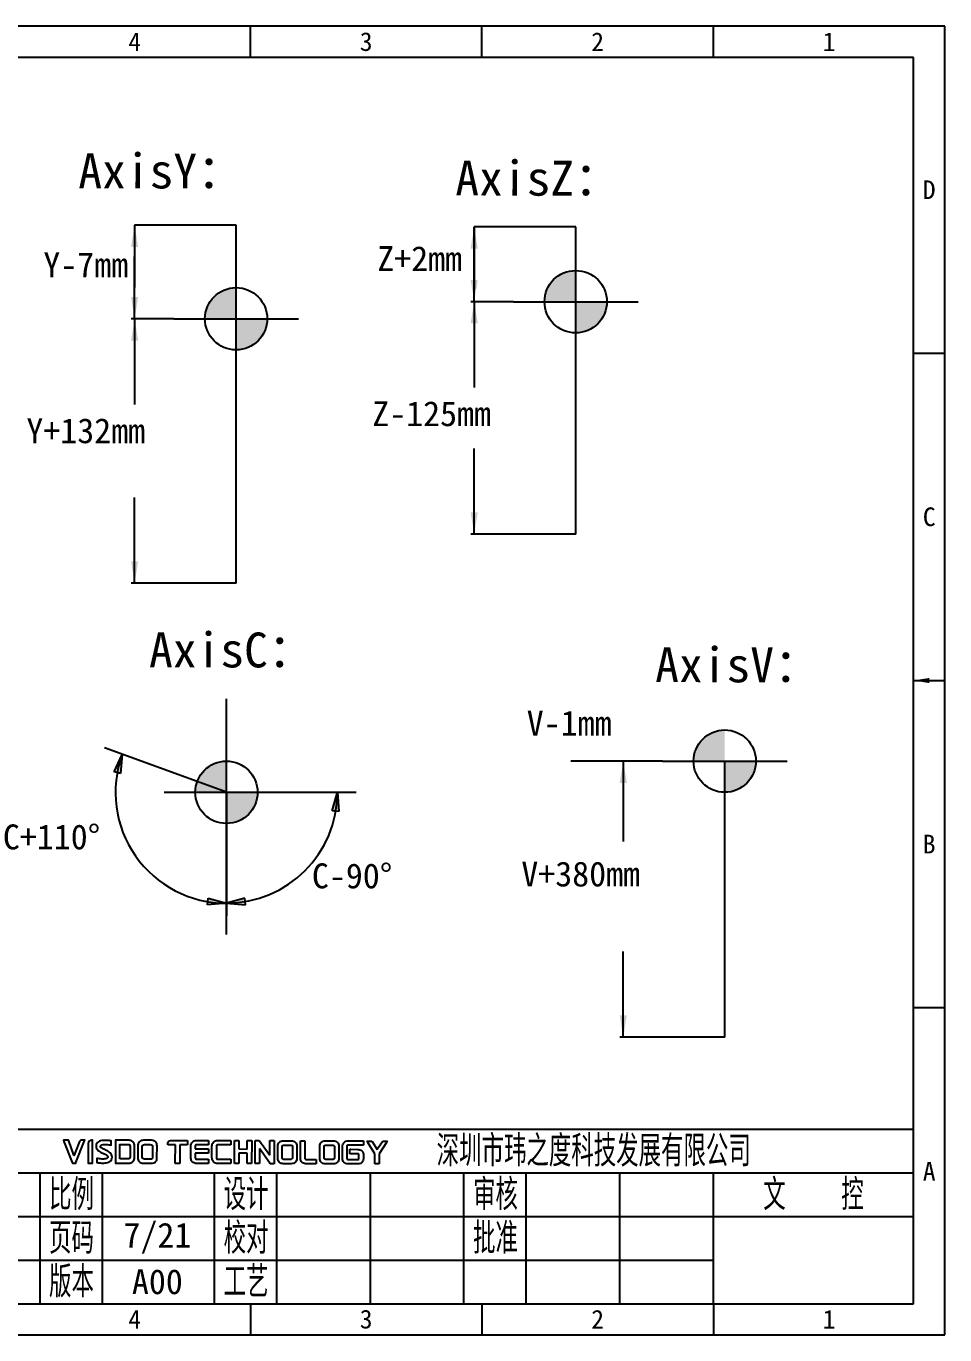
# Model space of a CAD drawing. Header units: millimetres. Extents: x 547 to 2149, y 622 to 1790.
# Drawn here: x 1022.4 to 1169.7, y 1341.3 to 1551.3 of the extents above; entities that cross this region are included whole.
import ezdxf

# ---------------------------------------------------------------- set-up
doc = ezdxf.new("R2010")
doc.units = ezdxf.units.MM
for name, color, linetype in [('仅图框使用', 7, 'Continuous'), ('元器件与线路', 7, 'Continuous'), ('英文数字标注', 3, 'Continuous')]:
    doc.layers.add(name, color=color, linetype=linetype)
doc.styles.get("Standard").update_dxf_attribs({"font": 'txt', "bigfont": 'gbcbig.shx'})
doc.styles.add('宋体', font='')
doc.styles.get('宋体').set_extended_font_data('宋体')
doc.dimstyles.new('ISO-25', dxfattribs={"dimtxt": 2.5, "dimasz": 2.5, "dimexe": 1.25, "dimexo": 0.625, "dimtad": 1, "dimtxsty": 'Standard', "dimcen": 2.5, "dimadec": 0, "dimazin": 0, "dimtfac": 1, "dimtmove": 0, "dimatfit": 3, "dimfxl": 0, "dimarcsym": 0})
doc.dimstyles.get("Standard").update_dxf_attribs({"dimtxt": 2, "dimasz": 3, "dimexe": 0.18, "dimexo": 0.0625, "dimgap": 0.09, "dimtad": 0, "dimtih": 1, "dimtoh": 1, "dimdec": 4, "dimzin": 0, "dimdsep": 46, "dimtxsty": 'Standard', "dimcen": 0.09, "dimaunit": 1, "dimadec": 0, "dimazin": 0, "dimtfac": 1, "dimtdec": 4, "dimtofl": 0, "dimtmove": 0, "dimatfit": 3, "dimfxl": 0, "dimtolj": 1, "dimtzin": 0, "dimarcsym": 0})

# ---------------------------------------------------------------- blocks, each defined once
blk = doc.blocks.new('Logo-Eng')
at = {"layer": '仅图框使用', "color": 4}
for points, knots in [([(-0.44, -1.42), (-0.44, -1.42), (-1.75, 1.92), (-1.75, 1.92), (-1.75, 1.92), (-1.75, 1.92), (-1.84, 2.14), (-1.84, 2.14), (-1.84, 2.14), (-1.84, 2.14), (-1.6, 2.14), (-1.6, 2.14), (-1.6, 2.14), (-1.6, 2.14), (-1.14, 2.14), (-1.14, 2.14), (-1.14, 2.14), (-1.14, 2.14), (-1.02, 2.14), (-1.02, 2.14), (-1.02, 2.14), (-1.02, 2.14), (-0.98, 2.03), (-0.98, 2.03), (-0.98, 2.03), (-0.98, 2.03), (-0.15, -0.28), (-0.15, -0.28), (-0.15, -0.28), (-0.15, -0.28), (-0.15, -0.28), (-0.15, -0.28), (-0.15, -0.28), (-0.14, -0.29), (-0.14, -0.3), (-0.13, -0.31), (-0.13, -0.31), (-0.13, -0.31), (-0.13, -0.31), (-0.13, -0.31), (-0.13, -0.31), (-0.13, -0.31), (-0.13, -0.31), (-0.12, -0.31), (-0.12, -0.31), (-0.12, -0.3), (-0.11, -0.29), (-0.11, -0.28), (-0.11, -0.28), (-0.11, -0.28), (-0.11, -0.28), (-0.11, -0.28), (-0.11, -0.28), (-0.11, -0.28), (0.64, 1.69), (0.64, 1.69), (0.64, 1.69), (0.82, 2.14), (0.9, 2.14), (1.3, 2.13), (1.3, 2.13), (1.3, 2.13), (1.36, 2.13), (1.36, 2.13), (1.36, 2.13), (1.36, 2.13), (1.6, 2.13), (1.6, 2.13), (1.6, 2.13), (1.6, 2.13), (1.51, 1.91), (1.51, 1.91), (1.51, 1.91), (1.51, 1.91), (0.17, -1.42), (0.17, -1.42), (0.17, -1.42), (0.17, -1.42), (0.13, -1.52), (0.13, -1.52), (0.13, -1.52), (0.13, -1.52), (0.02, -1.52), (0.02, -1.52), (0.02, -1.52), (0.02, -1.52), (-0.29, -1.52), (-0.29, -1.52), (-0.29, -1.52), (-0.29, -1.52), (-0.4, -1.52), (-0.4, -1.52), (-0.4, -1.52), (-0.4, -1.52), (-0.44, -1.42), (-0.44, -1.42)], [0, 0, 0, 0, 0.041667, 0.041667, 0.041667, 0.041667, 0.083333, 0.083333, 0.083333, 0.083333, 0.125, 0.125, 0.125, 0.125, 0.166667, 0.166667, 0.166667, 0.166667, 0.208333, 0.208333, 0.208333, 0.208333, 0.25, 0.25, 0.25, 0.25, 0.291667, 0.291667, 0.291667, 0.291667, 0.333333, 0.333333, 0.333333, 0.333333, 0.375, 0.375, 0.375, 0.375, 0.416667, 0.416667, 0.416667, 0.416667, 0.458333, 0.458333, 0.458333, 0.458333, 0.5, 0.5, 0.5, 0.5, 0.541667, 0.541667, 0.541667, 0.541667, 0.583333, 0.583333, 0.583333, 0.583333, 0.625, 0.625, 0.625, 0.625, 0.666667, 0.666667, 0.666667, 0.666667, 0.708333, 0.708333, 0.708333, 0.708333, 0.75, 0.75, 0.75, 0.75, 0.791667, 0.791667, 0.791667, 0.791667, 0.833333, 0.833333, 0.833333, 0.833333, 0.875, 0.875, 0.875, 0.875, 0.916667, 0.916667, 0.916667, 0.916667, 0.958333, 0.958333, 0.958333, 0.958333, 1, 1, 1, 1]), ([(2.85, 1.96), (2.85, 1.96), (2.84, -1.36), (2.84, -1.36), (2.84, -1.36), (2.84, -1.36), (2.84, -1.53), (2.84, -1.53), (2.84, -1.53), (2.84, -1.53), (2.68, -1.53), (2.68, -1.53), (2.68, -1.53), (2.68, -1.53), (2.29, -1.53), (2.29, -1.53), (2.29, -1.53), (2.29, -1.53), (2.13, -1.52), (2.13, -1.52), (2.13, -1.52), (2.13, -1.52), (2.13, -1.36), (2.13, -1.36), (2.13, -1.36), (2.13, -1.36), (2.14, 1.62), (2.14, 1.62), (2.14, 1.62), (2.14, 1.8), (2.2, 1.93), (2.3, 2.01), (2.3, 2.01), (2.4, 2.09), (2.53, 2.13), (2.68, 2.13), (2.68, 2.13), (2.68, 2.13), (2.85, 2.13), (2.85, 2.13), (2.85, 2.13), (2.85, 2.13), (2.85, 1.96), (2.85, 1.96)], [0, 0, 0, 0, 0.090909, 0.090909, 0.090909, 0.090909, 0.181818, 0.181818, 0.181818, 0.181818, 0.272727, 0.272727, 0.272727, 0.272727, 0.363636, 0.363636, 0.363636, 0.363636, 0.454545, 0.454545, 0.454545, 0.454545, 0.545455, 0.545455, 0.545455, 0.545455, 0.636364, 0.636364, 0.636364, 0.636364, 0.727273, 0.727273, 0.727273, 0.727273, 0.818182, 0.818182, 0.818182, 0.818182, 0.909091, 0.909091, 0.909091, 0.909091, 1, 1, 1, 1]), ([(5.48, 2.07), (5.56, 2.06), (5.63, 2.05), (5.68, 2.05), (5.68, 2.05), (5.68, 2.05), (5.82, 2.03), (5.82, 2.03), (5.82, 2.03), (5.82, 2.03), (5.82, 1.89), (5.82, 1.89), (5.82, 1.89), (5.82, 1.89), (5.82, 1.56), (5.82, 1.56), (5.82, 1.56), (5.82, 1.56), (5.82, 1.37), (5.82, 1.37), (5.82, 1.37), (5.82, 1.37), (5.64, 1.4), (5.64, 1.4), (5.64, 1.4), (5.5, 1.42), (5.37, 1.43), (5.22, 1.45), (5.22, 1.45), (5.08, 1.46), (4.94, 1.47), (4.81, 1.47), (4.81, 1.47), (4.64, 1.47), (4.44, 1.46), (4.29, 1.4), (4.29, 1.4), (4.17, 1.36), (4.08, 1.28), (4.07, 1.14), (4.07, 1.14), (4.08, 1.06), (4.13, 1), (4.2, 0.94), (4.2, 0.94), (4.29, 0.87), (4.41, 0.81), (4.51, 0.76), (4.51, 0.76), (4.51, 0.76), (4.51, 0.76), (4.51, 0.76), (4.51, 0.76), (4.63, 0.71), (4.71, 0.67), (4.79, 0.63), (4.79, 0.63), (4.79, 0.63), (4.79, 0.63), (4.79, 0.63), (4.79, 0.63), (4.89, 0.59), (4.98, 0.54), (5.09, 0.49), (5.09, 0.49), (5.19, 0.45), (5.29, 0.4), (5.38, 0.34), (5.38, 0.34), (5.48, 0.28), (5.57, 0.22), (5.66, 0.14), (5.66, 0.14), (5.66, 0.14), (5.66, 0.14), (5.66, 0.14), (5.66, 0.14), (5.75, 0.04), (5.83, -0.07), (5.89, -0.2), (5.89, -0.2), (5.94, -0.32), (5.97, -0.46), (5.97, -0.59), (5.97, -0.59), (5.97, -0.73), (5.93, -0.87), (5.86, -1), (5.86, -1), (5.8, -1.12), (5.7, -1.23), (5.58, -1.3), (5.58, -1.3), (5.37, -1.43), (5.11, -1.49), (4.84, -1.51), (4.84, -1.51), (4.58, -1.54), (4.31, -1.53), (4.08, -1.5), (4.08, -1.5), (4.02, -1.5), (3.95, -1.49), (3.89, -1.48), (3.89, -1.48), (3.82, -1.47), (3.75, -1.46), (3.68, -1.45), (3.68, -1.45), (3.68, -1.45), (3.54, -1.43), (3.54, -1.43), (3.54, -1.43), (3.54, -1.43), (3.54, -1.29), (3.54, -1.29), (3.54, -1.29), (3.54, -1.29), (3.54, -0.98), (3.54, -0.98), (3.54, -0.98), (3.54, -0.98), (3.54, -0.79), (3.54, -0.79), (3.54, -0.79), (3.54, -0.79), (3.73, -0.82), (3.73, -0.82), (3.73, -0.82), (3.86, -0.84), (3.99, -0.86), (4.11, -0.87), (4.11, -0.87), (4.24, -0.88), (4.36, -0.89), (4.49, -0.89), (4.49, -0.89), (4.49, -0.89), (4.49, -0.89), (4.49, -0.89), (4.49, -0.89), (4.6, -0.89), (4.69, -0.88), (4.78, -0.87), (4.78, -0.87), (4.86, -0.87), (4.93, -0.85), (4.99, -0.84), (4.99, -0.84), (5.08, -0.81), (5.17, -0.77), (5.23, -0.71), (5.23, -0.71), (5.26, -0.68), (5.28, -0.64), (5.28, -0.59), (5.28, -0.59), (5.28, -0.59), (5.28, -0.59), (5.28, -0.59), (5.28, -0.59), (5.28, -0.53), (5.27, -0.47), (5.25, -0.42), (5.25, -0.42), (5.22, -0.37), (5.19, -0.33), (5.14, -0.29), (5.14, -0.29), (5.14, -0.29), (5.14, -0.29), (5.14, -0.29), (5.14, -0.29), (5.09, -0.25), (5.03, -0.21), (4.96, -0.17), (4.96, -0.17), (4.89, -0.13), (4.82, -0.1), (4.75, -0.06), (4.75, -0.06), (4.75, -0.06), (4.75, -0.06), (4.75, -0.06), (4.75, -0.06), (4.75, -0.06), (4.71, -0.04), (4.71, -0.04), (4.71, -0.04), (4.64, -0.02), (4.58, 0.01), (4.5, 0.05), (4.5, 0.05), (4.39, 0.1), (4.26, 0.15), (4.13, 0.21), (4.13, 0.21), (4, 0.28), (3.88, 0.35), (3.77, 0.44), (3.77, 0.44), (3.77, 0.44), (3.77, 0.44), (3.77, 0.44), (3.77, 0.44), (3.71, 0.48), (3.66, 0.53), (3.62, 0.58), (3.62, 0.58), (3.57, 0.63), (3.53, 0.68), (3.5, 0.74), (3.5, 0.74), (3.5, 0.74), (3.49, 0.74), (3.49, 0.74), (3.49, 0.74), (3.41, 0.87), (3.38, 1.03), (3.39, 1.18), (3.39, 1.18), (3.4, 1.35), (3.45, 1.52), (3.53, 1.63), (3.53, 1.63), (3.53, 1.63), (3.53, 1.63), (3.53, 1.63), (3.53, 1.63), (3.67, 1.84), (3.89, 1.96), (4.13, 2.03), (4.13, 2.03), (4.36, 2.1), (4.6, 2.11), (4.81, 2.11), (4.81, 2.11), (4.89, 2.11), (4.97, 2.11), (5.05, 2.11), (5.05, 2.11), (5.13, 2.1), (5.21, 2.1), (5.28, 2.09), (5.28, 2.09), (5.34, 2.08), (5.41, 2.08), (5.48, 2.07)], [0, 0, 0, 0, 0.016129, 0.016129, 0.016129, 0.016129, 0.032258, 0.032258, 0.032258, 0.032258, 0.048387, 0.048387, 0.048387, 0.048387, 0.064516, 0.064516, 0.064516, 0.064516, 0.080645, 0.080645, 0.080645, 0.080645, 0.096774, 0.096774, 0.096774, 0.096774, 0.112903, 0.112903, 0.112903, 0.112903, 0.129032, 0.129032, 0.129032, 0.129032, 0.145161, 0.145161, 0.145161, 0.145161, 0.16129, 0.16129, 0.16129, 0.16129, 0.177419, 0.177419, 0.177419, 0.177419, 0.193548, 0.193548, 0.193548, 0.193548, 0.209677, 0.209677, 0.209677, 0.209677, 0.225806, 0.225806, 0.225806, 0.225806, 0.241935, 0.241935, 0.241935, 0.241935, 0.258065, 0.258065, 0.258065, 0.258065, 0.274194, 0.274194, 0.274194, 0.274194, 0.290323, 0.290323, 0.290323, 0.290323, 0.306452, 0.306452, 0.306452, 0.306452, 0.322581, 0.322581, 0.322581, 0.322581, 0.33871, 0.33871, 0.33871, 0.33871, 0.354839, 0.354839, 0.354839, 0.354839, 0.370968, 0.370968, 0.370968, 0.370968, 0.387097, 0.387097, 0.387097, 0.387097, 0.403226, 0.403226, 0.403226, 0.403226, 0.419355, 0.419355, 0.419355, 0.419355, 0.435484, 0.435484, 0.435484, 0.435484, 0.451613, 0.451613, 0.451613, 0.451613, 0.467742, 0.467742, 0.467742, 0.467742, 0.483871, 0.483871, 0.483871, 0.483871, 0.5, 0.5, 0.5, 0.5, 0.516129, 0.516129, 0.516129, 0.516129, 0.532258, 0.532258, 0.532258, 0.532258, 0.548387, 0.548387, 0.548387, 0.548387, 0.564516, 0.564516, 0.564516, 0.564516, 0.580645, 0.580645, 0.580645, 0.580645, 0.596774, 0.596774, 0.596774, 0.596774, 0.612903, 0.612903, 0.612903, 0.612903, 0.629032, 0.629032, 0.629032, 0.629032, 0.645161, 0.645161, 0.645161, 0.645161, 0.66129, 0.66129, 0.66129, 0.66129, 0.677419, 0.677419, 0.677419, 0.677419, 0.693548, 0.693548, 0.693548, 0.693548, 0.709677, 0.709677, 0.709677, 0.709677, 0.725806, 0.725806, 0.725806, 0.725806, 0.741935, 0.741935, 0.741935, 0.741935, 0.758065, 0.758065, 0.758065, 0.758065, 0.774194, 0.774194, 0.774194, 0.774194, 0.790323, 0.790323, 0.790323, 0.790323, 0.806452, 0.806452, 0.806452, 0.806452, 0.822581, 0.822581, 0.822581, 0.822581, 0.83871, 0.83871, 0.83871, 0.83871, 0.854839, 0.854839, 0.854839, 0.854839, 0.870968, 0.870968, 0.870968, 0.870968, 0.887097, 0.887097, 0.887097, 0.887097, 0.903226, 0.903226, 0.903226, 0.903226, 0.919355, 0.919355, 0.919355, 0.919355, 0.935484, 0.935484, 0.935484, 0.935484, 0.951613, 0.951613, 0.951613, 0.951613, 0.967742, 0.967742, 0.967742, 0.967742, 0.983871, 0.983871, 0.983871, 0.983871, 1, 1, 1, 1]), ([(6.51, -1.38), (6.51, -1.38), (6.52, 1.97), (6.52, 1.97), (6.52, 1.97), (6.52, 1.97), (6.52, 2.14), (6.52, 2.14), (6.52, 2.14), (6.52, 2.14), (6.68, 2.14), (6.68, 2.14), (6.68, 2.14), (6.68, 2.14), (8.65, 2.13), (8.65, 2.13), (8.65, 2.13), (8.78, 2.13), (8.9, 2.11), (9.01, 2.07), (9.01, 2.07), (9.12, 2.02), (9.22, 1.96), (9.31, 1.87), (9.31, 1.87), (9.31, 1.87), (9.31, 1.87), (9.31, 1.87), (9.31, 1.87), (9.4, 1.79), (9.46, 1.69), (9.5, 1.57), (9.5, 1.57), (9.54, 1.46), (9.56, 1.34), (9.56, 1.21), (9.56, 1.21), (9.56, 1.21), (9.56, -0.55), (9.56, -0.55), (9.56, -0.55), (9.56, -0.71), (9.54, -0.84), (9.5, -0.96), (9.5, -0.96), (9.45, -1.09), (9.39, -1.2), (9.3, -1.29), (9.3, -1.29), (9.3, -1.29), (9.3, -1.29), (9.3, -1.29), (9.3, -1.29), (9.26, -1.33), (9.22, -1.36), (9.17, -1.39), (9.17, -1.39), (9.17, -1.39), (9.17, -1.39), (9.17, -1.39), (9.17, -1.39), (9.12, -1.43), (9.07, -1.45), (9.01, -1.48), (9.01, -1.48), (9.01, -1.48), (9.01, -1.48), (9.01, -1.48), (9.01, -1.48), (8.96, -1.5), (8.92, -1.52), (8.87, -1.53), (8.87, -1.53), (8.87, -1.53), (8.87, -1.53), (8.87, -1.53), (8.87, -1.53), (8.82, -1.54), (8.77, -1.54), (8.73, -1.54), (8.73, -1.54), (8.73, -1.54), (6.67, -1.54), (6.67, -1.54), (6.67, -1.54), (6.67, -1.54), (6.51, -1.54), (6.51, -1.54), (6.51, -1.54), (6.51, -1.54), (6.51, -1.38), (6.51, -1.38)], [0, 0, 0, 0, 0.043478, 0.043478, 0.043478, 0.043478, 0.086957, 0.086957, 0.086957, 0.086957, 0.130435, 0.130435, 0.130435, 0.130435, 0.173913, 0.173913, 0.173913, 0.173913, 0.217391, 0.217391, 0.217391, 0.217391, 0.26087, 0.26087, 0.26087, 0.26087, 0.304348, 0.304348, 0.304348, 0.304348, 0.347826, 0.347826, 0.347826, 0.347826, 0.391304, 0.391304, 0.391304, 0.391304, 0.434783, 0.434783, 0.434783, 0.434783, 0.478261, 0.478261, 0.478261, 0.478261, 0.521739, 0.521739, 0.521739, 0.521739, 0.565217, 0.565217, 0.565217, 0.565217, 0.608696, 0.608696, 0.608696, 0.608696, 0.652174, 0.652174, 0.652174, 0.652174, 0.695652, 0.695652, 0.695652, 0.695652, 0.73913, 0.73913, 0.73913, 0.73913, 0.782609, 0.782609, 0.782609, 0.782609, 0.826087, 0.826087, 0.826087, 0.826087, 0.869565, 0.869565, 0.869565, 0.869565, 0.913043, 0.913043, 0.913043, 0.913043, 0.956522, 0.956522, 0.956522, 0.956522, 1, 1, 1, 1]), ([(10.1, -0.67), (10.1, -0.67), (10.1, 1.24), (10.1, 1.24), (10.1, 1.24), (10.1, 1.36), (10.12, 1.48), (10.16, 1.58), (10.16, 1.58), (10.2, 1.69), (10.26, 1.79), (10.34, 1.87), (10.34, 1.87), (10.34, 1.87), (10.34, 1.87), (10.34, 1.87), (10.34, 1.87), (10.42, 1.96), (10.52, 2.02), (10.64, 2.07), (10.64, 2.07), (10.75, 2.11), (10.87, 2.13), (11.01, 2.13), (11.01, 2.13), (11.01, 2.13), (12.28, 2.13), (12.28, 2.13), (12.28, 2.13), (12.42, 2.13), (12.54, 2.11), (12.65, 2.06), (12.65, 2.06), (12.76, 2.02), (12.86, 1.95), (12.95, 1.86), (12.95, 1.86), (13.02, 1.78), (13.08, 1.68), (13.12, 1.58), (13.12, 1.58), (13.16, 1.47), (13.18, 1.36), (13.18, 1.23), (13.18, 1.23), (13.18, 1.23), (13.17, -0.68), (13.17, -0.68), (13.17, -0.68), (13.17, -0.8), (13.15, -0.92), (13.12, -1.02), (13.12, -1.02), (13.08, -1.12), (13.02, -1.22), (12.94, -1.3), (12.94, -1.3), (12.85, -1.39), (12.75, -1.45), (12.64, -1.5), (12.64, -1.5), (12.53, -1.54), (12.41, -1.56), (12.27, -1.56), (12.27, -1.56), (12.27, -1.56), (11, -1.56), (11, -1.56), (11, -1.56), (10.87, -1.56), (10.74, -1.54), (10.63, -1.49), (10.63, -1.49), (10.52, -1.45), (10.42, -1.38), (10.33, -1.29), (10.33, -1.29), (10.33, -1.29), (10.33, -1.29), (10.33, -1.29), (10.33, -1.29), (10.25, -1.21), (10.19, -1.12), (10.15, -1.01), (10.15, -1.01), (10.11, -0.91), (10.1, -0.8), (10.1, -0.67)], [0, 0, 0, 0, 0.045455, 0.045455, 0.045455, 0.045455, 0.090909, 0.090909, 0.090909, 0.090909, 0.136364, 0.136364, 0.136364, 0.136364, 0.181818, 0.181818, 0.181818, 0.181818, 0.227273, 0.227273, 0.227273, 0.227273, 0.272727, 0.272727, 0.272727, 0.272727, 0.318182, 0.318182, 0.318182, 0.318182, 0.363636, 0.363636, 0.363636, 0.363636, 0.409091, 0.409091, 0.409091, 0.409091, 0.454545, 0.454545, 0.454545, 0.454545, 0.5, 0.5, 0.5, 0.5, 0.545455, 0.545455, 0.545455, 0.545455, 0.590909, 0.590909, 0.590909, 0.590909, 0.636364, 0.636364, 0.636364, 0.636364, 0.681818, 0.681818, 0.681818, 0.681818, 0.727273, 0.727273, 0.727273, 0.727273, 0.772727, 0.772727, 0.772727, 0.772727, 0.818182, 0.818182, 0.818182, 0.818182, 0.863636, 0.863636, 0.863636, 0.863636, 0.909091, 0.909091, 0.909091, 0.909091, 0.954545, 0.954545, 0.954545, 0.954545, 1, 1, 1, 1]), ([(7.22, -0.84), (7.22, -0.84), (8.48, -0.85), (8.48, -0.85), (8.48, -0.85), (8.59, -0.85), (8.7, -0.83), (8.77, -0.77), (8.77, -0.77), (8.82, -0.73), (8.85, -0.66), (8.85, -0.55), (8.85, -0.55), (8.85, -0.55), (8.85, 1.12), (8.85, 1.12), (8.85, 1.12), (8.85, 1.27), (8.83, 1.35), (8.79, 1.39), (8.79, 1.39), (8.75, 1.43), (8.67, 1.44), (8.55, 1.44), (8.55, 1.44), (8.55, 1.44), (7.23, 1.45), (7.23, 1.45), (7.23, 1.45), (7.23, 1.45), (7.22, -0.84), (7.22, -0.84)], [0, 0, 0, 0, 0.125, 0.125, 0.125, 0.125, 0.25, 0.25, 0.25, 0.25, 0.375, 0.375, 0.375, 0.375, 0.5, 0.5, 0.5, 0.5, 0.625, 0.625, 0.625, 0.625, 0.75, 0.75, 0.75, 0.75, 0.875, 0.875, 0.875, 0.875, 1, 1, 1, 1]), ([(11.16, -0.89), (11.16, -0.89), (12.07, -0.9), (12.07, -0.9), (12.07, -0.9), (12.18, -0.9), (12.3, -0.87), (12.38, -0.8), (12.38, -0.8), (12.43, -0.76), (12.47, -0.7), (12.47, -0.62), (12.47, -0.62), (12.47, -0.62), (12.47, 1.19), (12.47, 1.19), (12.47, 1.19), (12.47, 1.26), (12.45, 1.32), (12.39, 1.36), (12.39, 1.36), (12.33, 1.41), (12.23, 1.43), (12.09, 1.43), (12.09, 1.43), (12.09, 1.43), (11.19, 1.44), (11.19, 1.44), (11.19, 1.44), (11.06, 1.44), (10.96, 1.41), (10.89, 1.36), (10.89, 1.36), (10.83, 1.32), (10.8, 1.26), (10.8, 1.19), (10.8, 1.19), (10.8, 1.19), (10.8, -0.62), (10.8, -0.62), (10.8, -0.62), (10.8, -0.68), (10.83, -0.75), (10.9, -0.81), (10.9, -0.81), (10.96, -0.86), (11.05, -0.89), (11.16, -0.89)], [0, 0, 0, 0, 0.083333, 0.083333, 0.083333, 0.083333, 0.166667, 0.166667, 0.166667, 0.166667, 0.25, 0.25, 0.25, 0.25, 0.333333, 0.333333, 0.333333, 0.333333, 0.416667, 0.416667, 0.416667, 0.416667, 0.5, 0.5, 0.5, 0.5, 0.583333, 0.583333, 0.583333, 0.583333, 0.666667, 0.666667, 0.666667, 0.666667, 0.75, 0.75, 0.75, 0.75, 0.833333, 0.833333, 0.833333, 0.833333, 0.916667, 0.916667, 0.916667, 0.916667, 1, 1, 1, 1]), ([(18.72, -1.16), (18.64, -1.01), (18.6, -0.82), (18.6, -0.59), (18.6, -0.59), (18.6, -0.59), (18.6, 1.15), (18.6, 1.15)], [0.73684211, 0.73684211, 0.73684211, 0.73684211, 0.76315789, 0.76315789, 0.76315789, 0.76315789, 0.78947368, 0.78947368, 0.78947368, 0.78947368]), ([(33.6, -0.97), (33.6, -0.97), (34.51, -0.97), (34.51, -0.97), (34.51, -0.97), (34.61, -0.97), (34.73, -0.94), (34.81, -0.87), (34.81, -0.87), (34.86, -0.83), (34.9, -0.77), (34.9, -0.7), (34.9, -0.7), (34.9, -0.7), (34.9, 1.12), (34.9, 1.12), (34.9, 1.12), (34.9, 1.19), (34.88, 1.25), (34.83, 1.29), (34.83, 1.29), (34.76, 1.33), (34.67, 1.36), (34.53, 1.36), (34.53, 1.36), (34.53, 1.36), (33.62, 1.36), (33.62, 1.36), (33.62, 1.36), (33.49, 1.36), (33.39, 1.33), (33.32, 1.29), (33.32, 1.29), (33.32, 1.29), (33.32, 1.29), (33.32, 1.29), (33.32, 1.29), (33.27, 1.24), (33.24, 1.19), (33.24, 1.12), (33.24, 1.12), (33.24, 1.12), (33.23, -0.69), (33.23, -0.69), (33.23, -0.69), (33.23, -0.75), (33.27, -0.83), (33.33, -0.88), (33.33, -0.88), (33.39, -0.93), (33.48, -0.96), (33.6, -0.97)], [0, 0, 0, 0, 0.076923, 0.076923, 0.076923, 0.076923, 0.153846, 0.153846, 0.153846, 0.153846, 0.230769, 0.230769, 0.230769, 0.230769, 0.307692, 0.307692, 0.307692, 0.307692, 0.384615, 0.384615, 0.384615, 0.384615, 0.461538, 0.461538, 0.461538, 0.461538, 0.538462, 0.538462, 0.538462, 0.538462, 0.615385, 0.615385, 0.615385, 0.615385, 0.692308, 0.692308, 0.692308, 0.692308, 0.769231, 0.769231, 0.769231, 0.769231, 0.846154, 0.846154, 0.846154, 0.846154, 0.923077, 0.923077, 0.923077, 0.923077, 1, 1, 1, 1]), ([(40.34, -0.98), (40.34, -0.98), (41.25, -0.98), (41.25, -0.98), (41.25, -0.98), (41.35, -0.98), (41.47, -0.95), (41.55, -0.89), (41.55, -0.89), (41.6, -0.85), (41.64, -0.79), (41.64, -0.71), (41.64, -0.71), (41.64, -0.71), (41.64, 1.1), (41.64, 1.1), (41.64, 1.1), (41.64, 1.17), (41.62, 1.23), (41.56, 1.27), (41.56, 1.27), (41.5, 1.32), (41.4, 1.35), (41.27, 1.35), (41.27, 1.35), (41.27, 1.35), (40.36, 1.35), (40.36, 1.35), (40.36, 1.35), (40.23, 1.35), (40.13, 1.32), (40.06, 1.27), (40.06, 1.27), (40.06, 1.27), (40.06, 1.27), (40.06, 1.27), (40.06, 1.27), (40.01, 1.23), (39.98, 1.17), (39.98, 1.11), (39.98, 1.11), (39.98, 1.11), (39.97, -0.71), (39.97, -0.71), (39.97, -0.71), (39.97, -0.77), (40, -0.84), (40.07, -0.9), (40.07, -0.9), (40.13, -0.95), (40.22, -0.98), (40.34, -0.98)], [0, 0, 0, 0, 0.076923, 0.076923, 0.076923, 0.076923, 0.153846, 0.153846, 0.153846, 0.153846, 0.230769, 0.230769, 0.230769, 0.230769, 0.307692, 0.307692, 0.307692, 0.307692, 0.384615, 0.384615, 0.384615, 0.384615, 0.461538, 0.461538, 0.461538, 0.461538, 0.538462, 0.538462, 0.538462, 0.538462, 0.615385, 0.615385, 0.615385, 0.615385, 0.692308, 0.692308, 0.692308, 0.692308, 0.769231, 0.769231, 0.769231, 0.769231, 0.846154, 0.846154, 0.846154, 0.846154, 0.923077, 0.923077, 0.923077, 0.923077, 1, 1, 1, 1]), ([(43.15, -1.4), (42.99, -1.23), (42.91, -1), (42.91, -0.74), (42.91, -0.74), (42.91, -0.74), (42.91, 1.14), (42.91, 1.14)], [0.76190476, 0.76190476, 0.76190476, 0.76190476, 0.78571429, 0.78571429, 0.78571429, 0.78571429, 0.80952381, 0.80952381, 0.80952381, 0.80952381])]:
    blk.add_open_spline(points, degree=3, knots=knots, dxfattribs=at)
for points in [[(15.02, 1.94), (15.09, 2.04), (15.2, 2.11), (15.35, 2.11)], [(15.35, 2.11), (15.35, 2.11), (17.88, 2.1), (17.88, 2.1)], [(17.88, 2.1), (17.88, 2.1), (18.04, 2.1), (18.04, 2.1)], [(18.04, 2.1), (18.04, 2.1), (18.04, 1.94), (18.04, 1.94)], [(14.91, 1.57), (14.91, 1.68), (14.94, 1.83), (15.02, 1.94)], [(14.91, 1.41), (14.91, 1.41), (14.91, 1.57), (14.91, 1.57)], [(15.07, 1.41), (15.07, 1.41), (14.91, 1.41), (14.91, 1.41)], [(16.12, 1.4), (16.12, 1.4), (15.07, 1.41), (15.07, 1.41)], [(16.11, -1.42), (16.11, -1.42), (16.12, 1.4), (16.12, 1.4)], [(17.88, 1.4), (17.88, 1.4), (16.82, 1.4), (16.82, 1.4)], [(16.82, 1.4), (16.82, 1.4), (16.82, -1.42), (16.82, -1.42)], [(18.04, 1.4), (18.04, 1.4), (17.88, 1.4), (17.88, 1.4)], [(18.04, 1.94), (18.04, 1.94), (18.04, 1.56), (18.04, 1.56)], [(18.04, 1.56), (18.04, 1.56), (18.04, 1.4), (18.04, 1.4)], [(18.6, 1.15), (18.6, 1.28), (18.63, 1.41), (18.67, 1.53)], [(18.67, 1.53), (18.71, 1.65), (18.78, 1.75), (18.86, 1.85)], [(18.86, 1.85), (18.94, 1.93), (19.04, 2), (19.15, 2.04)], [(18.86, 1.85), (18.86, 1.85), (18.86, 1.85), (18.86, 1.85)], [(19.15, 2.04), (19.25, 2.08), (19.37, 2.1), (19.5, 2.1)], [(19.31, 0.05), (19.31, 0.05), (19.3, -0.66), (19.3, -0.66)], [(19.35, 1.32), (19.31, 1.29), (19.31, 1.22), (19.31, 1.16)], [(19.31, 1.16), (19.31, 1.16), (19.31, 0.75), (19.31, 0.75)], [(19.31, 0.75), (19.31, 0.75), (21.25, 0.74), (21.25, 0.74)], [(21.25, 0.05), (21.25, 0.05), (19.31, 0.05), (19.31, 0.05)], [(19.69, 1.4), (19.5, 1.4), (19.4, 1.37), (19.35, 1.32)], [(19.5, 2.1), (19.5, 2.1), (21.26, 2.1), (21.26, 2.1)], [(21.25, 1.4), (21.25, 1.4), (19.69, 1.4), (19.69, 1.4)], [(21.42, 1.4), (21.42, 1.4), (21.25, 1.4), (21.25, 1.4)], [(21.25, 0.74), (21.25, 0.74), (21.41, 0.74), (21.41, 0.74)], [(21.41, 0.05), (21.41, 0.05), (21.25, 0.05), (21.25, 0.05)], [(21.26, 2.1), (21.26, 2.1), (21.42, 2.09), (21.42, 2.09)], [(21.41, 0.74), (21.41, 0.74), (21.41, 0.58), (21.41, 0.58)], [(21.41, 0.58), (21.41, 0.58), (21.41, 0.21), (21.41, 0.21)], [(21.41, 0.21), (21.41, 0.21), (21.41, 0.05), (21.41, 0.05)], [(21.42, 2.09), (21.42, 2.09), (21.42, 1.93), (21.42, 1.93)], [(21.42, 1.93), (21.42, 1.93), (21.42, 1.56), (21.42, 1.56)], [(21.42, 1.56), (21.42, 1.56), (21.42, 1.4), (21.42, 1.4)], [(21.98, 1.19), (21.98, 1.31), (22, 1.43), (22.04, 1.54)], [(21.98, -0.62), (21.98, -0.62), (21.98, 1.19), (21.98, 1.19)], [(22.04, 1.54), (22.09, 1.65), (22.15, 1.74), (22.23, 1.83)], [(22.23, 1.83), (22.32, 1.92), (22.41, 1.98), (22.52, 2.03)], [(22.52, 2.03), (22.62, 2.07), (22.74, 2.09), (22.86, 2.09)], [(22.76, 1.35), (22.71, 1.32), (22.69, 1.27), (22.69, 1.16)], [(22.69, 1.16), (22.69, 1.16), (22.69, -0.6), (22.69, -0.6)], [(23.05, 1.39), (22.92, 1.39), (22.82, 1.38), (22.76, 1.35)], [(22.86, 2.09), (22.86, 2.09), (24.88, 2.09), (24.88, 2.09)], [(24.88, 1.39), (24.88, 1.39), (23.05, 1.39), (23.05, 1.39)], [(24.88, 2.09), (24.88, 2.09), (25.04, 2.09), (25.04, 2.09)], [(25.04, 1.39), (25.04, 1.39), (24.88, 1.39), (24.88, 1.39)], [(25.04, 2.09), (25.04, 2.09), (25.04, 1.93), (25.04, 1.93)], [(25.04, 1.93), (25.04, 1.93), (25.04, 1.55), (25.04, 1.55)], [(25.04, 1.55), (25.04, 1.55), (25.04, 1.39), (25.04, 1.39)], [(25.6, -1.43), (25.6, -1.43), (25.61, 1.92), (25.61, 1.92)], [(25.61, 1.92), (25.61, 1.92), (25.61, 2.09), (25.61, 2.09)], [(25.61, 2.09), (25.61, 2.09), (25.77, 2.09), (25.77, 2.09)], [(25.77, 2.09), (25.77, 2.09), (26.15, 2.09), (26.15, 2.09)], [(26.15, 2.09), (26.15, 2.09), (26.31, 2.09), (26.31, 2.09)], [(26.31, 2.09), (26.31, 2.09), (26.31, 1.92), (26.31, 1.92)], [(26.31, 1.92), (26.31, 1.92), (26.31, 0.74), (26.31, 0.74)], [(26.31, 0.74), (26.31, 0.74), (27.65, 0.73), (27.65, 0.73)], [(27.65, 0.04), (27.65, 0.04), (26.31, 0.04), (26.31, 0.04)], [(26.31, 0.04), (26.31, 0.04), (26.31, -1.44), (26.31, -1.44)], [(27.65, 0.73), (27.65, 0.73), (27.66, 1.92), (27.66, 1.92)], [(27.65, -1.44), (27.65, -1.44), (27.65, 0.04), (27.65, 0.04)], [(27.66, 1.92), (27.66, 1.92), (27.66, 2.08), (27.66, 2.08)], [(27.66, 2.08), (27.66, 2.08), (27.82, 2.08), (27.82, 2.08)], [(27.82, 2.08), (27.82, 2.08), (28.2, 2.08), (28.2, 2.08)], [(28.2, 2.08), (28.2, 2.08), (28.36, 2.08), (28.36, 2.08)], [(28.36, 1.92), (28.36, 1.92), (28.35, -1.44), (28.35, -1.44)], [(28.36, 2.08), (28.36, 2.08), (28.36, 1.92), (28.36, 1.92)], [(28.92, -1.46), (28.92, -1.46), (28.93, 1.93), (28.93, 1.93)], [(28.93, 1.93), (28.93, 1.93), (28.93, 2.09), (28.93, 2.09)], [(28.93, 2.09), (28.93, 2.09), (29.09, 2.09), (29.09, 2.09)], [(29.09, 2.09), (29.09, 2.09), (29.47, 2.09), (29.47, 2.09)], [(29.47, 2.09), (29.47, 2.09), (29.55, 2.09), (29.55, 2.09)], [(29.55, 2.09), (29.55, 2.09), (29.6, 2.02), (29.6, 2.02)], [(29.6, 2.02), (29.6, 2.02), (31.26, -0.25), (31.26, -0.25)], [(29.63, 0.79), (29.63, 0.79), (29.62, -1.46), (29.62, -1.46)], [(31.29, -1.56), (31.29, -1.56), (29.63, 0.79), (29.63, 0.79)], [(31.26, -0.25), (31.26, -0.25), (31.27, 1.91), (31.27, 1.91)], [(31.27, 1.91), (31.27, 1.91), (31.27, 2.07), (31.27, 2.07)], [(31.27, 2.07), (31.27, 2.07), (31.42, 2.07), (31.42, 2.07)], [(31.42, 2.07), (31.42, 2.07), (31.8, 2.08), (31.8, 2.08)], [(31.8, 2.08), (31.8, 2.08), (31.97, 2.09), (31.97, 2.09)], [(31.97, 1.92), (31.97, 1.92), (31.96, -1.47), (31.96, -1.47)], [(31.97, 2.09), (31.97, 2.09), (31.97, 1.92), (31.97, 1.92)], [(32.53, 1.17), (32.53, 1.29), (32.55, 1.41), (32.59, 1.51)], [(32.53, -0.74), (32.53, -0.74), (32.53, 1.17), (32.53, 1.17)], [(32.59, 1.51), (32.63, 1.62), (32.69, 1.71), (32.77, 1.79)], [(32.77, 1.79), (32.86, 1.88), (32.96, 1.95), (33.07, 2)], [(33.07, 2), (33.18, 2.04), (33.31, 2.06), (33.44, 2.06)], [(33.44, 2.06), (33.44, 2.06), (34.71, 2.06), (34.71, 2.06)], [(34.71, 2.06), (34.85, 2.06), (34.97, 2.03), (35.08, 1.99)], [(35.08, 1.99), (35.08, 1.99), (35.08, 1.99), (35.08, 1.99)], [(35.08, 1.99), (35.2, 1.95), (35.3, 1.88), (35.38, 1.79)], [(35.38, 1.79), (35.46, 1.71), (35.52, 1.61), (35.55, 1.5)], [(35.55, 1.5), (35.59, 1.4), (35.61, 1.28), (35.61, 1.16)], [(35.61, 1.16), (35.61, 1.16), (35.61, -0.75), (35.61, -0.75)], [(36.17, -0.77), (36.17, -0.77), (36.18, 1.89), (36.18, 1.89)], [(36.18, 1.89), (36.18, 1.89), (36.18, 2.05), (36.18, 2.05)], [(36.18, 2.05), (36.18, 2.05), (36.34, 2.05), (36.34, 2.05)], [(36.34, 2.05), (36.34, 2.05), (36.72, 2.05), (36.72, 2.05)], [(36.72, 2.05), (36.72, 2.05), (36.88, 2.05), (36.88, 2.05)], [(36.88, 2.05), (36.88, 2.05), (36.88, 1.88), (36.88, 1.88)], [(36.88, 1.88), (36.88, 1.88), (36.88, -0.7), (36.88, -0.7)], [(39.27, 1.15), (39.27, 1.28), (39.29, 1.39), (39.33, 1.5)], [(39.27, -0.76), (39.27, -0.76), (39.27, 1.15), (39.27, 1.15)], [(39.33, 1.5), (39.37, 1.6), (39.43, 1.7), (39.51, 1.78)], [(39.51, 1.78), (39.59, 1.87), (39.7, 1.94), (39.81, 1.98)], [(39.81, 1.98), (39.92, 2.02), (40.05, 2.05), (40.18, 2.04)], [(40.18, 2.04), (40.18, 2.04), (41.45, 2.04), (41.45, 2.04)], [(41.45, 2.04), (41.59, 2.04), (41.71, 2.02), (41.82, 1.97)], [(41.82, 1.97), (41.82, 1.97), (41.82, 1.98), (41.82, 1.98)], [(41.82, 1.98), (41.94, 1.93), (42.03, 1.86), (42.12, 1.77)], [(42.12, 1.77), (42.2, 1.69), (42.26, 1.6), (42.29, 1.49)], [(42.29, 1.49), (42.33, 1.38), (42.35, 1.27), (42.35, 1.14)], [(42.35, 1.14), (42.35, 1.14), (42.35, -0.77), (42.35, -0.77)], [(42.91, 1.14), (42.92, 1.26), (42.94, 1.38), (42.98, 1.49)], [(42.98, 1.49), (43.02, 1.6), (43.09, 1.7), (43.17, 1.79)], [(43.17, 1.79), (43.25, 1.87), (43.36, 1.94), (43.48, 1.98)], [(43.48, 1.98), (43.59, 2.02), (43.72, 2.04), (43.87, 2.04)], [(43.48, 1.98), (43.48, 1.98), (43.48, 1.98), (43.48, 1.98)], [(43.69, 1.3), (43.65, 1.28), (43.62, 1.22), (43.62, 1.11)], [(43.62, 1.11), (43.62, 1.11), (43.62, -0.74), (43.62, -0.74)], [(43.98, 1.34), (43.85, 1.34), (43.74, 1.34), (43.69, 1.3)], [(43.87, 2.04), (43.87, 2.04), (46.11, 2.04), (46.11, 2.04)], [(46.11, 1.34), (46.11, 1.34), (43.98, 1.34), (43.98, 1.34)], [(44.09, 0.52), (44.09, 0.52), (44.09, 0.68), (44.09, 0.68)], [(44.09, 0.68), (44.09, 0.68), (44.25, 0.68), (44.25, 0.68)], [(44.09, 0.14), (44.09, 0.14), (44.09, 0.52), (44.09, 0.52)], [(44.09, -0.02), (44.09, -0.02), (44.09, 0.14), (44.09, 0.14)], [(44.25, 0.68), (44.25, 0.68), (45.35, 0.67), (45.35, 0.67)], [(45.35, 0.67), (45.48, 0.67), (45.6, 0.65), (45.71, 0.62)], [(45.71, 0.62), (45.83, 0.58), (45.93, 0.52), (46.02, 0.44)], [(46.02, 0.44), (46.14, 0.33), (46.21, 0.21), (46.24, 0.07)], [(46.11, 2.04), (46.11, 2.04), (46.28, 2.04), (46.28, 2.04)], [(46.27, 1.34), (46.27, 1.34), (46.11, 1.34), (46.11, 1.34)], [(46.24, 0.07), (46.27, -0.05), (46.28, -0.17), (46.28, -0.3)], [(46.28, 1.5), (46.28, 1.5), (46.27, 1.34), (46.27, 1.34)], [(46.28, 2.04), (46.28, 2.04), (46.28, 1.87), (46.28, 1.87)], [(46.28, 1.87), (46.28, 1.87), (46.28, 1.5), (46.28, 1.5)], [(47, 1.76), (47, 1.76), (46.85, 2.01), (46.85, 2.01)], [(46.85, 2.01), (46.85, 2.01), (47.14, 2.01), (47.14, 2.01)], [(48.11, -0.04), (48.11, -0.04), (47, 1.76), (47, 1.76)], [(47.14, 2.01), (47.14, 2.01), (47.52, 2.01), (47.52, 2.01)], [(47.52, 2.01), (47.52, 2.01), (47.61, 2.01), (47.61, 2.01)], [(47.61, 2.01), (47.61, 2.01), (47.66, 1.93), (47.66, 1.93)], [(47.66, 1.93), (47.66, 1.93), (48.48, 0.65), (48.48, 0.65)], [(48.48, 0.65), (48.48, 0.65), (48.52, 0.71), (48.52, 0.71)], [(48.52, 0.71), (48.57, 0.8), (48.64, 0.89), (48.71, 1)], [(48.71, 1), (48.71, 1), (49.34, 1.93), (49.34, 1.93)], [(49.99, 1.75), (49.99, 1.75), (48.81, -0.04), (48.81, -0.04)], [(49.34, 1.93), (49.34, 1.93), (49.38, 2), (49.38, 2)], [(49.38, 2), (49.38, 2), (49.47, 2), (49.47, 2)], [(49.47, 2), (49.47, 2), (49.85, 2), (49.85, 2)], [(49.85, 2), (49.85, 2), (50.15, 2), (50.15, 2)], [(50.15, 2), (50.15, 2), (49.99, 1.75), (49.99, 1.75)], [(16.11, -1.58), (16.11, -1.58), (16.11, -1.42), (16.11, -1.42)], [(16.27, -1.58), (16.27, -1.58), (16.11, -1.58), (16.11, -1.58)], [(16.65, -1.58), (16.65, -1.58), (16.27, -1.58), (16.27, -1.58)], [(16.82, -1.58), (16.82, -1.58), (16.65, -1.58), (16.65, -1.58)], [(16.82, -1.42), (16.82, -1.42), (16.82, -1.58), (16.82, -1.58)], [(19.12, -1.5), (18.95, -1.44), (18.81, -1.32), (18.72, -1.16)], [(19.36, -1.57), (19.29, -1.56), (19.21, -1.53), (19.12, -1.5)], [(19.12, -1.5), (19.12, -1.5), (19.12, -1.5), (19.12, -1.5)], [(19.3, -0.66), (19.3, -0.74), (19.33, -0.79), (19.37, -0.83)], [(19.59, -1.6), (19.52, -1.6), (19.44, -1.59), (19.36, -1.57)], [(19.37, -0.83), (19.42, -0.87), (19.5, -0.9), (19.6, -0.9)], [(21.25, -1.6), (21.25, -1.6), (19.59, -1.6), (19.59, -1.6)], [(19.6, -0.9), (19.6, -0.9), (21.25, -0.91), (21.25, -0.91)], [(21.25, -0.91), (21.25, -0.91), (21.41, -0.91), (21.41, -0.91)], [(21.41, -1.6), (21.41, -1.6), (21.25, -1.6), (21.25, -1.6)], [(21.41, -0.91), (21.41, -0.91), (21.41, -1.07), (21.41, -1.07)], [(21.41, -1.07), (21.41, -1.07), (21.41, -1.44), (21.41, -1.44)], [(21.41, -1.44), (21.41, -1.44), (21.41, -1.6), (21.41, -1.6)], [(22.03, -1.02), (22, -0.91), (21.98, -0.77), (21.98, -0.62)], [(22.23, -1.33), (22.14, -1.25), (22.08, -1.15), (22.03, -1.02)], [(22.53, -1.53), (22.42, -1.49), (22.32, -1.42), (22.23, -1.33)], [(22.91, -1.6), (22.77, -1.6), (22.65, -1.58), (22.53, -1.53)], [(22.69, -0.6), (22.69, -0.73), (22.7, -0.81), (22.74, -0.85)], [(22.74, -0.85), (22.78, -0.89), (22.87, -0.9), (23.01, -0.9)], [(24.87, -1.6), (24.87, -1.6), (22.91, -1.6), (22.91, -1.6)], [(23.01, -0.9), (23.01, -0.9), (24.87, -0.9), (24.87, -0.9)], [(24.87, -0.9), (24.87, -0.9), (25.03, -0.9), (25.03, -0.9)], [(25.03, -1.6), (25.03, -1.6), (24.87, -1.6), (24.87, -1.6)], [(25.03, -0.9), (25.03, -0.9), (25.03, -1.07), (25.03, -1.07)], [(25.03, -1.07), (25.03, -1.07), (25.03, -1.44), (25.03, -1.44)], [(25.03, -1.44), (25.03, -1.44), (25.03, -1.6), (25.03, -1.6)], [(25.6, -1.6), (25.6, -1.6), (25.6, -1.43), (25.6, -1.43)], [(25.76, -1.6), (25.76, -1.6), (25.6, -1.6), (25.6, -1.6)], [(26.14, -1.6), (26.14, -1.6), (25.76, -1.6), (25.76, -1.6)], [(26.31, -1.6), (26.31, -1.6), (26.14, -1.6), (26.14, -1.6)], [(26.31, -1.44), (26.31, -1.44), (26.31, -1.6), (26.31, -1.6)], [(27.65, -1.6), (27.65, -1.6), (27.65, -1.44), (27.65, -1.44)], [(27.81, -1.6), (27.81, -1.6), (27.65, -1.6), (27.65, -1.6)], [(28.19, -1.6), (28.19, -1.6), (27.81, -1.6), (27.81, -1.6)], [(28.35, -1.6), (28.35, -1.6), (28.19, -1.6), (28.19, -1.6)], [(28.35, -1.44), (28.35, -1.44), (28.35, -1.6), (28.35, -1.6)], [(28.92, -1.62), (28.92, -1.62), (28.92, -1.46), (28.92, -1.46)], [(29.08, -1.62), (29.08, -1.62), (28.92, -1.62), (28.92, -1.62)], [(29.46, -1.62), (29.46, -1.62), (29.08, -1.62), (29.08, -1.62)], [(29.62, -1.62), (29.62, -1.62), (29.46, -1.62), (29.46, -1.62)], [(29.62, -1.46), (29.62, -1.46), (29.62, -1.62), (29.62, -1.62)], [(31.34, -1.63), (31.34, -1.63), (31.29, -1.56), (31.29, -1.56)], [(31.42, -1.63), (31.42, -1.63), (31.34, -1.63), (31.34, -1.63)], [(31.8, -1.63), (31.8, -1.63), (31.42, -1.63), (31.42, -1.63)], [(31.96, -1.63), (31.96, -1.63), (31.8, -1.63), (31.8, -1.63)], [(31.96, -1.47), (31.96, -1.47), (31.96, -1.63), (31.96, -1.63)], [(32.59, -1.08), (32.55, -0.98), (32.53, -0.87), (32.53, -0.74)], [(32.76, -1.37), (32.68, -1.29), (32.62, -1.19), (32.59, -1.08)], [(33.07, -1.57), (32.95, -1.52), (32.85, -1.45), (32.76, -1.37)], [(33.43, -1.63), (33.3, -1.63), (33.18, -1.61), (33.07, -1.57)], [(34.71, -1.63), (34.71, -1.63), (33.43, -1.63), (33.43, -1.63)], [(35.07, -1.57), (34.96, -1.61), (34.84, -1.63), (34.71, -1.63)], [(35.37, -1.37), (35.29, -1.46), (35.19, -1.53), (35.07, -1.57)], [(35.55, -1.09), (35.51, -1.2), (35.45, -1.29), (35.37, -1.37)], [(35.61, -0.75), (35.61, -0.87), (35.59, -0.99), (35.55, -1.09)], [(36.4, -1.4), (36.25, -1.24), (36.17, -1.02), (36.17, -0.77)], [(37.01, -1.63), (36.74, -1.63), (36.54, -1.54), (36.4, -1.4)], [(36.88, -0.7), (36.88, -0.78), (36.9, -0.84), (36.93, -0.88)], [(36.93, -0.88), (36.96, -0.92), (37.01, -0.93), (37.08, -0.93)], [(38.54, -1.63), (38.54, -1.63), (37.01, -1.63), (37.01, -1.63)], [(37.08, -0.93), (37.08, -0.93), (38.54, -0.94), (38.54, -0.94)], [(38.54, -0.94), (38.54, -0.94), (38.7, -0.94), (38.7, -0.94)], [(38.7, -1.63), (38.7, -1.63), (38.54, -1.63), (38.54, -1.63)], [(38.7, -0.94), (38.7, -0.94), (38.7, -1.1), (38.7, -1.1)], [(38.7, -1.1), (38.7, -1.1), (38.7, -1.47), (38.7, -1.47)], [(38.7, -1.47), (38.7, -1.47), (38.7, -1.63), (38.7, -1.63)], [(39.32, -1.1), (39.29, -1), (39.27, -0.88), (39.27, -0.76)], [(39.5, -1.38), (39.42, -1.3), (39.36, -1.21), (39.32, -1.1)], [(39.8, -1.58), (39.69, -1.54), (39.59, -1.47), (39.5, -1.38)], [(40.17, -1.65), (40.04, -1.65), (39.92, -1.62), (39.8, -1.58)], [(41.45, -1.65), (41.45, -1.65), (40.17, -1.65), (40.17, -1.65)], [(41.81, -1.59), (41.7, -1.63), (41.58, -1.65), (41.45, -1.65)], [(42.11, -1.39), (42.03, -1.47), (41.93, -1.54), (41.81, -1.59)], [(42.29, -1.11), (42.25, -1.21), (42.19, -1.31), (42.11, -1.39)], [(42.35, -0.77), (42.34, -0.89), (42.33, -1), (42.29, -1.11)], [(42.29, -1.11), (42.29, -1.11), (42.29, -1.11), (42.29, -1.11)], [(43.79, -1.65), (43.52, -1.65), (43.3, -1.56), (43.15, -1.4)], [(43.62, -0.74), (43.62, -0.84), (43.63, -0.89), (43.66, -0.91)], [(43.66, -0.91), (43.69, -0.94), (43.76, -0.95), (43.87, -0.95)], [(45.35, -1.65), (45.35, -1.65), (43.79, -1.65), (43.79, -1.65)], [(43.87, -0.95), (43.87, -0.95), (45.32, -0.95), (45.32, -0.95)], [(44.25, -0.02), (44.25, -0.02), (44.09, -0.02), (44.09, -0.02)], [(45.35, -0.02), (45.35, -0.02), (44.25, -0.02), (44.25, -0.02)], [(45.32, -0.95), (45.42, -0.95), (45.49, -0.94), (45.52, -0.91)], [(45.53, -0.08), (45.5, -0.04), (45.44, -0.02), (45.35, -0.02)], [(45.35, -0.02), (45.35, -0.02), (45.35, -0.02), (45.35, -0.02)], [(46.08, -1.36), (45.94, -1.55), (45.71, -1.65), (45.35, -1.65)], [(45.52, -0.91), (45.56, -0.87), (45.57, -0.8), (45.57, -0.69)], [(45.57, -0.29), (45.57, -0.19), (45.56, -0.11), (45.53, -0.08)], [(45.57, -0.69), (45.57, -0.69), (45.57, -0.29), (45.57, -0.29)], [(46.28, -0.62), (46.28, -0.93), (46.23, -1.18), (46.08, -1.36)], [(46.28, -0.3), (46.28, -0.3), (46.28, -0.62), (46.28, -0.62)], [(48.1, -1.49), (48.1, -1.49), (48.11, -0.04), (48.11, -0.04)], [(48.1, -1.66), (48.1, -1.66), (48.1, -1.49), (48.1, -1.49)], [(48.26, -1.66), (48.26, -1.66), (48.1, -1.66), (48.1, -1.66)], [(48.64, -1.66), (48.64, -1.66), (48.26, -1.66), (48.26, -1.66)], [(48.81, -1.66), (48.81, -1.66), (48.64, -1.66), (48.64, -1.66)], [(48.81, -0.04), (48.81, -0.04), (48.81, -1.5), (48.81, -1.5)], [(48.81, -1.5), (48.81, -1.5), (48.81, -1.66), (48.81, -1.66)]]:
    blk.add_open_spline(points, degree=3, dxfattribs=at)
blk = doc.blocks.new('箭头')
h = blk.add_hatch(color=256)
h.paths.add_polyline_path([(-0.49, -0.19), (0, 0, -0.042506), (1.09, -2.82)])
h.paths.add_polyline_path([(0, 0), (0.51, 0.19), (1.09, -2.82, 0.042506)])
for p, q in [((-0.49, -0.19), (0.51, 0.19)), ((0.51, 0.19), (1.09, -2.82)), ((1.09, -2.82), (-0.49, -0.19))]:
    blk.add_line(p, q)

msp = doc.modelspace()

# ---------------------------------------------------------------- hatches: boundary and pattern name
at = {"layer": '元器件与线路'}
h = msp.add_hatch(color=256, dxfattribs=at)
h.paths.add_polyline_path([(1110.51, 1512.07, 0.414214), (1105.51, 1507.07), (1110.51, 1507.07)])
h.paths.add_polyline_path([(1115.51, 1507.07), (1110.51, 1507.07), (1110.51, 1502.07, 0.414214)])
h = msp.add_hatch(color=256, dxfattribs=at)
h.paths.add_polyline_path([(1056.04, 1509.33, 0.414214), (1051.04, 1504.33), (1056.04, 1504.33)])
h.paths.add_polyline_path([(1061.04, 1504.33), (1056.04, 1504.33), (1056.04, 1499.33, 0.414214)])
h = msp.add_hatch(color=256, dxfattribs=at)
h.paths.add_polyline_path([(1134.42, 1438.34, 0.414214), (1129.42, 1433.34), (1134.42, 1433.34)])
h.paths.add_polyline_path([(1139.42, 1433.34), (1134.42, 1433.34), (1134.42, 1428.34, 0.414214)])
h = msp.add_hatch(color=256, dxfattribs=at)
h.paths.add_polyline_path([(1054.49, 1433.34, 0.414214), (1049.49, 1428.34), (1054.49, 1428.34)])
h.paths.add_polyline_path([(1059.49, 1428.34), (1054.49, 1428.34), (1054.49, 1423.34, 0.414214)])

# ---------------------------------------------------------------- linework, layer by layer
at = {"layer": '仅图框使用'}
for p, q in [((1169.71, 1551.28), (872.71, 1551.28)), ((1058.34, 1546.28), (1058.34, 1551.28)), ((1095.46, 1546.28), (1095.46, 1551.28)), ((1132.59, 1546.28), (1132.59, 1551.28)), ((1169.71, 1341.28), (1169.71, 1551.28)), ((1164.71, 1546.28), (877.71, 1546.28)), ((1164.71, 1346.28), (1164.71, 1546.28)), ((1169.71, 1498.78), (1164.71, 1498.78)), ((1169.71, 1393.78), (1164.71, 1393.78)), ((969.59, 1374.28), (1164.71, 1374.28)), ((969.59, 1367.28), (1164.71, 1367.28)), ((1024.59, 1346.28), (1024.59, 1367.28)), ((1034.59, 1346.28), (1034.59, 1367.28)), ((1052.59, 1346.28), (1052.59, 1367.28)), ((1062.59, 1346.28), (1062.59, 1367.28)), ((1077.59, 1346.28), (1077.59, 1367.28)), ((1092.59, 1346.28), (1092.59, 1367.28)), ((1102.59, 1346.28), (1102.59, 1367.28)), ((1117.59, 1346.28), (1117.59, 1367.28)), ((1132.59, 1346.28), (1132.59, 1367.28)), ((969.59, 1360.28), (1164.71, 1360.28)), ((969.59, 1353.28), (1132.59, 1353.28)), ((877.71, 1346.28), (1164.71, 1346.28)), ((1058.34, 1346.28), (1058.34, 1341.28)), ((1095.46, 1346.28), (1095.46, 1341.28)), ((1132.59, 1346.28), (1132.59, 1341.28)), ((872.71, 1341.28), (1169.71, 1341.28))]:
    msp.add_line(p, q, dxfattribs=at)
at = {"layer": '元器件与线路'}
for centre in [(1110.51, 1507.07), (1056.04, 1504.33), (1134.42, 1433.34), (1054.49, 1428.34)]:
    msp.add_circle(centre, 5, dxfattribs=at)
at = {"layer": '英文数字标注'}
for p, q in [((1056.04, 1519.33), (1039.76, 1519.33)), ((1110.51, 1519.07), (1094.23, 1519.07)), ((1100.51, 1507.07), (1093.69, 1507.07)), ((1046.04, 1504.33), (1039.22, 1504.33)), ((1110.51, 1469.79), (1093.69, 1469.79)), ((1056.04, 1461.92), (1039.22, 1461.92)), ((1054.49, 1428.34), (1034.95, 1435.45)), ((1124.42, 1433.34), (1109.72, 1433.34)), ((1054.49, 1428.34), (1054.49, 1408.54)), ((1054.49, 1428.34), (1075.29, 1428.34)), ((1134.42, 1389.07), (1117.6, 1389.07))]:
    msp.add_line(p, q, dxfattribs=at)
at = {"layer": '英文数字标注', "ltscale": 0.1}
for p, q in [((1056.04, 1461.92), (1056.04, 1519.33)), ((1110.51, 1469.79), (1110.51, 1519.07)), ((1100.51, 1507.07), (1120.51, 1507.07)), ((1046.04, 1504.33), (1066.04, 1504.33)), ((1054.49, 1405.54), (1054.49, 1443.34)), ((1124.42, 1433.34), (1144.42, 1433.34)), ((1134.42, 1389.07), (1134.42, 1433.34)), ((1044.49, 1428.34), (1064.49, 1428.34))]:
    msp.add_line(p, q, dxfattribs=at)
at = {"layer": '英文数字标注'}
for start, end in [(160, 270), (270, 360)]:
    msp.add_arc((1054.49, 1428.34), 17.8, start, end, dxfattribs=at)

# ---------------------------------------------------------------- block references
at = {"layer": '仅图框使用'}
msp.add_blockref('Logo-Eng', (1030.18, 1370.37), dxfattribs=at)
at = {"layer": '英文数字标注'}
for p, rotation in [((1036.99, 1431.5), 143.9865525200221), ((1072.01, 1425.33), 153.4966653509365), ((1051.49, 1410.81), 63.43480324894058)]:
    msp.add_blockref('箭头', p, dxfattribs=dict(at, rotation=rotation))
at = {"layer": '英文数字标注', "xscale": -1, "rotation": 296.5651967510594}
msp.add_blockref('箭头', (1057.5, 1410.81), dxfattribs=at)

# ---------------------------------------------------------------- texts
at = {"layer": '仅图框使用', "attachment_point": 5}
for s, insert, char_height, width in [('{\\fSimSun|b0|i0|c134|p2;4}', (1039.78, 1548.78), 3, 37.125), ('{\\fSimSun|b0|i0|c134|p2;3}', (1076.9, 1548.78), 3, 37.125), ('{\\fSimSun|b0|i0|c134|p2;2}', (1114.03, 1548.78), 3, 37.125), ('{\\fSimSun|b0|i0|c134|p2;1}', (1151.15, 1548.78), 3, 37.125), ('{\\fSimSun|b0|i0|c134|p2;D}', (1167.21, 1525.03), 3, 5), ('{\\fSimSun|b0|i0|c134|p2;C}', (1167.21, 1472.53), 3, 5), ('{\\fSimSun|b0|i0|c134|p2;B}', (1167.21, 1420.03), 3, 5), ('{\\fSimSun|b0|i0|c134|p2;A}', (1167.21, 1367.53), 3, 5), ('比例', (1029.64, 1363.78), 5, 10.1092), ('设计', (1057.64, 1363.78), 5, 10.1092), ('审核', (1097.64, 1363.78), 5, 10.1092), ('文  控', (1148.65, 1363.78), 5, 32.125), ('页码', (1029.64, 1356.78), 5, 10.1092), ('校对', (1057.64, 1356.78), 5, 10.1092), ('批准', (1097.64, 1356.78), 5, 10.1092), ('版本', (1029.64, 1349.78), 5, 10.1092), ('工艺', (1057.64, 1349.78), 5, 10.1092), ('{\\fSimSun|b0|i0|c134|p2;4}', (1039.78, 1343.78), 3, 37.125), ('{\\fSimSun|b0|i0|c134|p2;3}', (1076.9, 1343.78), 3, 37.125), ('{\\fSimSun|b0|i0|c134|p2;2}', (1114.03, 1343.78), 3, 37.125), ('{\\fSimSun|b0|i0|c134|p2;1}', (1151.15, 1343.78), 3, 37.125)]:
    msp.add_mtext(s, dxfattribs=dict(at, insert=insert, char_height=char_height, width=width))
at = {"layer": '仅图框使用', "color": 4, "insert": (1113.4, 1370.78), "char_height": 5, "width": 102.6342, "attachment_point": 5}
msp.add_mtext('深圳市玮之度科技发展有限公司', dxfattribs=at)
at = {"layer": '英文数字标注', "ltscale": 0.05, "char_height": 5.6, "width": 4.973799150320701e-14, "attachment_point": 1, "rotation": 359.8661, "style": '宋体'}
for s, insert in [('AxisY：', (1030.74, 1530.88)), ('AxisZ：', (1091.21, 1529.72)), ('AxisC：', (1042.09, 1454.02)), ('AxisV：', (1123.27, 1451.63))]:
    msp.add_mtext(s, dxfattribs=dict(at, insert=insert))
at = {"layer": '英文数字标注', "char_height": 4, "width": 2.505551321974053e-12, "attachment_point": 5}
for s, insert in [('{\\fSimSun|b0|i0|c134|p2;Y-7mm}', (1031.92, 1513)), ('{\\fSimSun|b0|i0|c134|p2;Z+2mm}', (1085.48, 1513.98)), ('{\\fSimSun|b0|i0|c134|p2;Z-125mm}', (1087.4, 1489.07)), ('{\\fSimSun|b0|i0|c134|p2;Y+132mm}', (1031.92, 1486.33)), ('{\\fSimSun|b0|i0|c134|p2;V-1mm}', (1109.46, 1439.45)), ('{\\fSimSun|b0|i0|c134|p2;C+110\\fSimSun|b1|i0|c134|p2;\\C3;°}', (1026.44, 1421.15)), ('{\\fSimSun|b0|i0|c134|p2;C-90\\fSimSun|b1|i0|c134|p2;\\C3;°}', (1074.65, 1414.9)), ('{\\fSimSun|b0|i0|c134|p2;V+380mm}', (1111.31, 1415.2))]:
    msp.add_mtext(s, dxfattribs=dict(at, insert=insert))
at = {"layer": '英文数字标注', "char_height": 4, "width": 18.3671, "attachment_point": 5, "style": '宋体'}
for s, insert in [('7/21', (1043.41, 1356.78)), ('A00', (1043.41, 1349.78))]:
    msp.add_mtext(s, dxfattribs=dict(at, insert=insert))

# ---------------------------------------------------------------- leaders
at = {"layer": '仅图框使用'}
msp.add_leader([(1164.71, 1446.28), (1169.71, 1446.28)], dimstyle='ISO-25', override={"dimgap": 0.625, "dimtad": 0}, dxfattribs=at)
at = {"layer": '英文数字标注'}
for points in [[(1039.76, 1519.33), (1039.76, 1509.33)], [(1094.23, 1519.07), (1094.23, 1509.07)], [(1094.23, 1507.07), (1094.23, 1519.07)], [(1039.76, 1504.33), (1039.76, 1514.33)], [(1094.23, 1507.07), (1094.23, 1493.31)], [(1039.76, 1504.33), (1039.76, 1490.57)], [(1094.23, 1469.79), (1094.23, 1483.51)], [(1039.76, 1461.92), (1039.76, 1475.64)], [(1118.14, 1433.34), (1118.14, 1420.47)], [(1118.14, 1389.07), (1118.14, 1402.79)]]:
    msp.add_leader(points, dimstyle='Standard', override={"dimasz": 3.5, "dimgap": 0.09, "dimtad": 0}, dxfattribs=at)

doc.saveas('drawing.dxf')
